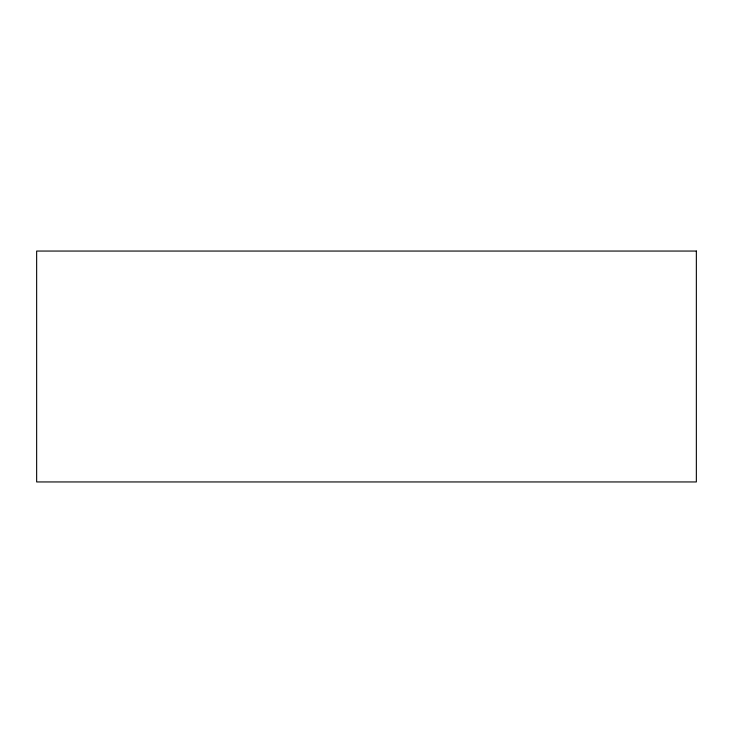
<?xml version="1.0" encoding="UTF-8"?>
<svg xmlns="http://www.w3.org/2000/svg" width="733" height="733" viewBox="0 0 733 733"><rect width="100%" height="100%" fill="white"/><g stroke="black" fill="none" stroke-linecap="round" stroke-linejoin="round"><path stroke-width="1.1" d="M696.35 251.053L36.65 251.053L36.65 481.947L696.35 481.947L696.35 251.053"/></g></svg>
